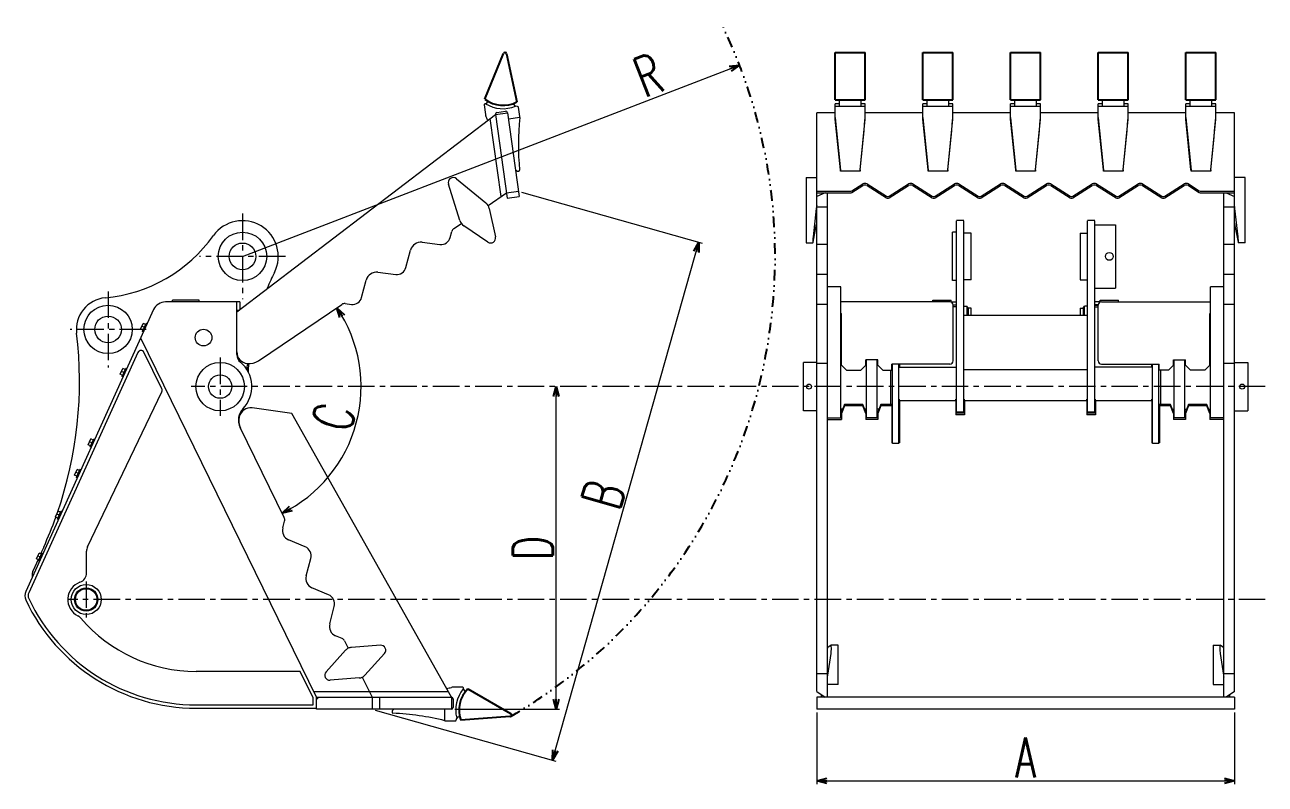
# Model space of a CAD drawing. Header units: millimetres. Extents: x -1779 to 6302, y -1157 to 1211.
# Drawn here: x -1779 to 1935, y -1120 to 1154 of the extents above; entities that cross this region are included whole.
import ezdxf

# ---------------------------------------------------------------- set-up
doc = ezdxf.new("R2010")
doc.units = ezdxf.units.MM
doc.header["$LTSCALE"] = 2.5
doc.linetypes.add('CENTER', pattern=[50.8, 31.75, -6.35, 6.35, -6.35])
doc.linetypes.add('DIVIDE', pattern=[31.75, 12.7, -6.35, 0, -6.35, 0, -6.35])
doc.layers.add('ASSEM', color=7, linetype='Continuous')
doc.styles.add('dcStyle0', font='txt.shx', dxfattribs={"width": 0.666667, "bigfont": 'bigfont'})
doc.dimstyles.new('dc_Ang01', dxfattribs={"dimtxt": 120, "dimasz": 30.000019, "dimexe": 10, "dimexo": 10, "dimgap": 10.000001, "dimtad": 3, "dimdec": 1, "dimdsep": 46, "dimtxsty": 'dcStyle0', "dimblk1": 'OPEN30', "dimblk2": 'OPEN30', "dimsah": 1, "dimcen": 0.09, "dimclrd": 3, "dimclre": 7, "dimclrt": 3, "dimadec": 0, "dimazin": 2, "dimtfac": 1, "dimtdec": 4, "dimtmove": 0, "dimatfit": 3, "dimfxl": 1, "dimarcsym": 1})
doc.dimstyles.new('dc_Radial05', dxfattribs={"dimtxt": 120, "dimasz": 30.000019, "dimexe": 10, "dimexo": 10, "dimgap": 10, "dimtad": 3, "dimdec": 1, "dimdsep": 46, "dimtxsty": 'dcStyle0', "dimblk1": 'OPEN30', "dimblk2": 'OPEN30', "dimsah": 1, "dimcen": 0.09, "dimclrd": 3, "dimclre": 3, "dimclrt": 3, "dimadec": 0, "dimazin": 2, "dimtfac": 1, "dimtdec": 4, "dimtmove": 0, "dimatfit": 0, "dimfxl": 1, "dimarcsym": 1})
doc.dimstyles.new('dc_Rotated', dxfattribs={"dimtxt": 120, "dimasz": 30.000019, "dimexe": 10, "dimexo": 10, "dimgap": 10, "dimtad": 3, "dimdec": 1, "dimdsep": 46, "dimtxsty": 'dcStyle0', "dimblk1": 'OPEN30', "dimblk2": 'OPEN30', "dimsah": 1, "dimcen": 0.09, "dimclrd": 3, "dimclre": 3, "dimclrt": 3, "dimadec": 0, "dimazin": 2, "dimtfac": 1, "dimtdec": 4, "dimtmove": 0, "dimatfit": 3, "dimfxl": 1, "dimarcsym": 1})
doc.dimstyles.new('dc_Rotated_F3', dxfattribs={"dimtxt": 120, "dimasz": 30.000019, "dimexe": 10, "dimexo": 10, "dimgap": 10, "dimtad": 3, "dimdec": 1, "dimdsep": 46, "dimtxsty": 'dcStyle0', "dimblk1": 'OPEN30', "dimblk2": 'OPEN30', "dimsah": 1, "dimcen": 0.09, "dimse2": 1, "dimclrd": 3, "dimclre": 3, "dimclrt": 3, "dimadec": 0, "dimazin": 2, "dimtfac": 1, "dimtdec": 4, "dimtmove": 0, "dimatfit": 3, "dimfxl": 1, "dimarcsym": 1})

# ---------------------------------------------------------------- blocks, each defined once
blk = doc.blocks.new('_Open30')
at = {"color": 0, "linetype": 'ByBlock', "lineweight": -2}
for p, q in [((-1, 0.267949), (0, 0)), ((0, 0), (-1, -0.267949)), ((0, 0), (-1, 0))]:
    blk.add_line(p, q, dxfattribs=at)
blk = doc.blocks.new('*D1')
at = {"color": 3, "linetype": 'Continuous', "lineweight": 13}
blk.add_arc((-1194.3, 70.4), 421.9, 296.0701, 34.0701, dxfattribs=at)
at = {"color": 3, "xscale": 30.00002807615286, "yscale": 29.99989368223643}
for p, rotation in [((-844.9, 306.7), 121.4774493354639), ((-1008.9, -308.6), 208.6626857771918)]:
    blk.add_blockref('_Open30', p, dxfattribs=dict(at, rotation=rotation))
at = {"color": 3, "insert": (-796.4, -35.7), "char_height": 120, "attachment_point": 8, "rotation": 75.0701, "style": 'dcStyle0'}
blk.add_mtext('\\T1.00;C', dxfattribs=at)
blk = doc.blocks.new('*D2')
at = {"color": 3, "linetype": 'Continuous', "lineweight": 13}
for p, q in [((-187.8, -895.6), (-187.8, 70.4)), ((-491.7, -895.6), (-177.8, -895.6))]:
    blk.add_line(p, q, dxfattribs=at)
at = {"color": 3, "xscale": 30.00002807615286, "yscale": 29.99989368223643}
for p, rotation in [((-187.8, 70.4), 90), ((-187.8, -895.6), 270)]:
    blk.add_blockref('_Open30', p, dxfattribs=dict(at, rotation=rotation))
at = {"color": 3, "insert": (-197.8, -412.6), "char_height": 120, "attachment_point": 8, "rotation": 90, "style": 'dcStyle0'}
blk.add_mtext('\\T1.00;D', dxfattribs=at)
blk = doc.blocks.new('*D3')
at = {"color": 3, "linetype": 'Continuous', "lineweight": 13}
for p, q in [((-291.5, 652.7), (249.1, 499.9)), ((-198.8, -1048.4), (239.5, 502.7)), ((-729.7, -898.3), (-189.2, -1051.1))]:
    blk.add_line(p, q, dxfattribs=at)
at = {"color": 3, "xscale": 30.00002807615286, "yscale": 29.99989368223643}
for p, rotation in [((239.5, 502.7), 74.22111519368949), ((-198.8, -1048.4), 254.2211151936895)]:
    blk.add_blockref('_Open30', p, dxfattribs=dict(at, rotation=rotation))
at = {"color": 3, "insert": (10.7, -270.1), "char_height": 120, "attachment_point": 8, "rotation": 74.2211, "style": 'dcStyle0'}
blk.add_mtext('\\T1.00;B', dxfattribs=at)
blk = doc.blocks.new('*D4')
at = {"color": 3, "linetype": 'Continuous', "lineweight": 13}
blk.add_line((-1127.3, 460.4), (360.7, 1032.9), dxfattribs=at)
at = {"color": 3, "xscale": 30.00002807615286, "yscale": 29.99989368223643, "rotation": 21.04212923598238}
blk.add_blockref('_Open30', (360.7, 1032.9), dxfattribs=at)
at = {"color": 3, "insert": (143.3, 959.9), "char_height": 120, "attachment_point": 9, "rotation": 21.0421, "style": 'dcStyle0'}
blk.add_mtext('\\T1.00;R', dxfattribs=at)
blk = doc.blocks.new('*D5')
at = {"color": 3, "linetype": 'Continuous', "lineweight": 13}
for p, q in [((592, -905.6), (592, -1120.1)), ((1843, -905.6), (1843, -1120.1)), ((592, -1110.1), (1843, -1110.1))]:
    blk.add_line(p, q, dxfattribs=at)
at = {"color": 3, "xscale": 30.00002807615286, "yscale": 29.99989368223643}
for p, rotation in [((592, -1110.1), 180), ((1843, -1110.1), 360)]:
    blk.add_blockref('_Open30', p, dxfattribs=dict(at, rotation=rotation))
at = {"color": 3, "insert": (1217.5, -1100.1), "char_height": 120, "attachment_point": 8, "style": 'dcStyle0'}
blk.add_mtext('\\T1.00;A', dxfattribs=at)

msp = doc.modelspace()

# ---------------------------------------------------------------- linework, layer by layer
at = {"color": 3, "linetype": 'Continuous', "lineweight": 25}
for p, q in [((-401.47, 930.83), (-346.08, 1068.03)), ((-336.55, 1067.19), (-305.89, 922.77)), ((647.49, 1071.15), (737.49, 1071.15)), ((647.49, 929.33), (647.49, 1071.15)), ((737.49, 929.33), (737.49, 1071.15)), ((909.99, 1071.15), (999.99, 1071.15)), ((909.99, 929.33), (909.99, 1071.15)), ((999.99, 929.33), (999.99, 1071.15)), ((1172.49, 1071.15), (1262.49, 1071.15)), ((1172.49, 929.33), (1172.49, 1071.15)), ((1262.49, 929.33), (1262.49, 1071.15)), ((1434.99, 1071.15), (1524.99, 1071.15)), ((1434.99, 929.33), (1434.99, 1071.15)), ((1524.99, 929.33), (1524.99, 1071.15)), ((1697.49, 1071.15), (1787.49, 1071.15)), ((1697.49, 929.33), (1697.49, 1071.15)), ((1787.49, 929.33), (1787.49, 1071.15)), ((647.49, 929.33), (737.49, 929.33)), ((909.99, 929.33), (999.99, 929.33)), ((1172.49, 929.33), (1262.49, 929.33)), ((1434.99, 929.33), (1524.99, 929.33)), ((1697.49, 929.33), (1787.49, 929.33)), ((-452.63, -834.52), (-324.47, -908.47)), ((-326.62, -917.79), (-473.91, -928.05))]:
    msp.add_line(p, q, dxfattribs=at)
at = {"color": 4, "linetype": 'CENTER', "lineweight": 13}
for p, q in [((-1127.35, 588.79), (-1127.35, 331.99)), ((-998.95, 460.39), (-1255.75, 460.39)), ((-1529.89, 355.66), (-1529.89, 127.66)), ((-1415.89, 241.66), (-1643.89, 241.66)), ((-1194.35, 157.39), (-1194.35, -16.61)), ((-1595.45, -513.06), (-1595.45, -621.06))]:
    msp.add_line(p, q, dxfattribs=at)
at = {"color": 3, "linetype": 'CENTER', "lineweight": 13}
for p, q in [((1934.97, 70.39), (-1281.35, 70.39)), ((1934.97, -567.06), (-1649.45, -567.06))]:
    msp.add_line(p, q, dxfattribs=at)
at = {"color": 3, "linetype": 'DIVIDE', "lineweight": 25}
msp.add_arc((-1127.35, 460.39), 1594.42, 300.23623, 25.78275, dxfattribs=at)
at = {"color": 3, "linetype": 'Continuous', "lineweight": 25}
for centre, radius, start, end in [((-341.45, 1066.15), 5, 11.98614, 158.01386), ((-347.28, 1002.68), 90, 232.9786, 297.38156), ((-389.01, -898.19), 90, 134.9786, 199.38156), ((-326.97, -912.8), 5, 273.98614, 60.01386)]:
    msp.add_arc(centre, radius, start, end, dxfattribs=at)
at = {"layer": 'ASSEM', "color": 3, "linetype": 'Continuous', "lineweight": 18}
for p, q in [((659.99, 909.91), (659.99, 929.33)), ((724.99, 909.91), (724.99, 929.33)), ((922.49, 909.91), (922.49, 929.33)), ((987.49, 909.91), (987.49, 929.33)), ((1184.99, 909.91), (1184.99, 929.33)), ((1249.99, 909.91), (1249.99, 929.33)), ((1447.49, 909.91), (1447.49, 929.33)), ((1512.49, 909.91), (1512.49, 929.33)), ((1709.99, 909.91), (1709.99, 929.33)), ((1774.99, 909.91), (1774.99, 929.33)), ((-404.07, 914.02), (-400.06, 885.51)), ((-399.34, 917.3), (-400.85, 917.42)), ((-392.98, 925.15), (-394.27, 921.95)), ((-365.54, 891.35), (-339.79, 894.97)), ((-314.59, 915.57), (-315.23, 918.59)), ((-303.77, 909.39), (-309.97, 909.91)), ((-297.24, 879.57), (-301.06, 906.82)), ((659.99, 917.44), (647.49, 917.44)), ((647.49, 871.15), (647.49, 917.43)), ((659.99, 917.3), (647.49, 917.3)), ((647.49, 909.91), (737.49, 909.91)), ((737.49, 909.39), (647.49, 909.39)), ((737.49, 917.44), (724.99, 917.44)), ((737.49, 917.3), (724.99, 917.3)), ((737.49, 871.15), (737.49, 917.43)), ((922.49, 917.44), (909.99, 917.44)), ((909.99, 871.15), (909.99, 917.43)), ((922.49, 917.3), (909.99, 917.3)), ((909.99, 909.91), (999.99, 909.91)), ((999.99, 909.39), (909.99, 909.39)), ((999.99, 917.44), (987.49, 917.44)), ((999.99, 917.3), (987.49, 917.3)), ((999.99, 871.15), (999.99, 917.43)), ((1184.99, 917.44), (1172.49, 917.44)), ((1172.49, 871.15), (1172.49, 917.43)), ((1184.99, 917.3), (1172.49, 917.3)), ((1172.49, 909.91), (1262.49, 909.91)), ((1262.49, 909.39), (1172.49, 909.39)), ((1262.49, 917.44), (1249.99, 917.44)), ((1262.49, 917.3), (1249.99, 917.3)), ((1262.49, 871.15), (1262.49, 917.43)), ((1447.49, 917.44), (1434.99, 917.44)), ((1434.99, 871.15), (1434.99, 917.43)), ((1447.49, 917.3), (1434.99, 917.3)), ((1434.99, 909.91), (1524.99, 909.91)), ((1524.99, 909.39), (1434.99, 909.39)), ((1524.99, 917.44), (1512.49, 917.44)), ((1524.99, 917.3), (1512.49, 917.3)), ((1524.99, 871.15), (1524.99, 917.43)), ((1709.99, 917.44), (1697.49, 917.44)), ((1697.49, 871.15), (1697.49, 917.43)), ((1709.99, 917.3), (1697.49, 917.3)), ((1697.49, 909.91), (1787.49, 909.91)), ((1787.49, 909.39), (1697.49, 909.39)), ((1787.49, 917.44), (1774.99, 917.44)), ((1787.49, 917.3), (1774.99, 917.3)), ((1787.49, 871.15), (1787.49, 917.43)), ((-1144.35, 294.34), (-369.79, 885.7)), ((-352.87, 639.47), (-385.76, 873.51)), ((-369.79, 885.7), (-334.14, 890.71)), ((-369.79, 885.7), (-334.51, 634.63)), ((-334.14, 890.71), (-298.86, 639.64)), ((-297.17, 875.96), (-331.39, 871.15)), ((591.99, -842.11), (591.99, 890.71)), ((647.49, 890.71), (591.99, 890.71)), ((662.79, 719.4), (647.49, 871.15)), ((722.2, 719.4), (737.49, 871.15)), ((909.99, 890.71), (737.49, 890.71)), ((925.29, 719.4), (909.99, 871.15)), ((984.7, 719.4), (999.99, 871.15)), ((1172.49, 890.71), (999.99, 890.71)), ((1187.79, 719.4), (1172.49, 871.15)), ((1247.2, 719.4), (1262.49, 871.15)), ((1434.99, 890.71), (1262.49, 890.71)), ((1450.29, 719.4), (1434.99, 871.15)), ((1509.7, 719.4), (1524.99, 871.15)), ((1697.49, 890.71), (1524.99, 890.71)), ((1712.79, 719.4), (1697.49, 871.15)), ((1772.2, 719.4), (1787.49, 871.15)), ((1842.99, 890.71), (1787.49, 890.71)), ((1842.99, -842.11), (1842.99, 890.71)), ((-310.07, 719.4), (-304.42, 715.14)), ((-304.42, 715.14), (-300.33, 715.72)), ((662.79, 719.4), (663.29, 715.14)), ((663.29, 715.14), (663.29, 715.72)), ((721.7, 715.14), (663.29, 715.14)), ((722.2, 719.4), (721.7, 715.14)), ((721.7, 715.14), (721.7, 715.72)), ((925.29, 719.4), (925.79, 715.14)), ((925.79, 715.14), (925.79, 715.72)), ((984.2, 715.14), (925.79, 715.14)), ((984.7, 719.4), (984.2, 715.14)), ((984.2, 715.14), (984.2, 715.72)), ((1187.79, 719.4), (1188.29, 715.14)), ((1188.29, 715.14), (1188.29, 715.72)), ((1246.7, 715.14), (1188.29, 715.14)), ((1247.2, 719.4), (1246.7, 715.14)), ((1246.7, 715.14), (1246.7, 715.72)), ((1450.29, 719.4), (1450.79, 715.14)), ((1450.79, 715.14), (1450.79, 715.72)), ((1509.2, 715.14), (1450.79, 715.14)), ((1509.7, 719.4), (1509.2, 715.14)), ((1509.2, 715.14), (1509.2, 715.72)), ((1712.79, 719.4), (1713.29, 715.14)), ((1713.29, 715.14), (1713.29, 715.72)), ((1771.7, 715.14), (1713.29, 715.14)), ((1772.2, 719.4), (1771.7, 715.14)), ((1771.7, 715.14), (1771.7, 715.72)), ((-476.53, 567.91), (-510.72, 676.73)), ((-486.91, 692.83), (-398.64, 620.58)), ((559.99, 696.22), (559.99, 500.56)), ((559.99, 696.22), (591.99, 696.22)), ((697.41, 656.93), (729.83, 677.25)), ((697.41, 651.92), (729.83, 672.24)), ((742.66, 677.25), (800.72, 640.87)), ((742.66, 672.24), (800.72, 635.86)), ((809.27, 640.87), (867.33, 677.25)), ((809.27, 635.86), (867.33, 672.24)), ((880.16, 677.25), (938.22, 640.87)), ((880.16, 672.24), (938.22, 635.86)), ((946.77, 640.87), (1004.83, 677.25)), ((946.77, 635.86), (1004.83, 672.24)), ((1017.66, 677.25), (1075.72, 640.87)), ((1017.66, 672.24), (1075.72, 635.86)), ((1084.27, 640.87), (1142.33, 677.25)), ((1084.27, 635.86), (1142.33, 672.24)), ((1155.16, 677.25), (1213.22, 640.87)), ((1155.16, 672.24), (1213.22, 635.86)), ((1221.77, 640.87), (1279.83, 677.25)), ((1221.77, 635.86), (1279.83, 672.24)), ((1292.66, 677.25), (1350.72, 640.87)), ((1292.66, 672.24), (1350.72, 635.86)), ((1359.27, 640.87), (1417.33, 677.25)), ((1359.27, 635.86), (1417.33, 672.24)), ((1430.16, 677.25), (1488.22, 640.87)), ((1430.16, 672.24), (1488.22, 635.86)), ((1496.77, 640.87), (1554.83, 677.25)), ((1496.77, 635.86), (1554.83, 672.24)), ((1567.66, 677.25), (1625.72, 640.87)), ((1567.66, 672.24), (1625.72, 635.86)), ((1634.27, 640.87), (1692.33, 677.25)), ((1634.27, 635.86), (1692.33, 672.24)), ((1705.16, 677.25), (1737.58, 656.93)), ((1705.16, 672.24), (1737.58, 651.92)), ((1874.99, 696.22), (1842.99, 696.22)), ((1874.99, 500.56), (1874.99, 696.22)), ((-392.18, 612.88), (-336.72, 650.39)), ((-336.72, 650.39), (-301.07, 655.4)), ((-334.51, 634.63), (-298.86, 639.64)), ((591.99, 655.4), (692.06, 655.4)), ((616.99, 650.39), (591.99, 639.47)), ((591.99, 650.39), (692.06, 650.39)), ((623.99, -859.61), (623.99, 650.39)), ((1742.93, 655.4), (1842.99, 655.4)), ((1742.93, 650.39), (1842.99, 650.39)), ((1810.99, -859.61), (1810.99, 650.39)), ((1817.99, 650.39), (1842.99, 639.47)), ((-388.33, 603.79), (-369.71, 518.76)), ((590.83, 603.79), (581.13, 518.76)), ((623.99, 607.51), (591.99, 607.51)), ((1842.99, 607.51), (1810.99, 607.51)), ((1853.86, 518.76), (1844.16, 603.79)), ((-494.68, 543.57), (-471.79, 559.05)), ((1032.24, 567.39), (1010.24, 567.39)), ((1010.24, -9.44), (1010.24, 567.38)), ((1032.24, -9.44), (1032.24, 567.38)), ((1424.74, 567.39), (1402.74, 567.39)), ((1402.74, -9.44), (1402.74, 567.38)), ((1424.74, -9.44), (1424.74, 567.38)), ((-505.68, 516.64), (-500.77, 535.01)), ((-392.8, 503.15), (-464.78, 552.09)), ((581.13, 503.15), (590.83, 552.09)), ((998.24, 387.89), (998.24, 532.89)), ((1010.24, 532.89), (998.24, 532.89)), ((1054.24, 530.39), (1032.24, 530.39)), ((1054.24, 390.39), (1054.24, 530.39)), ((1380.74, 530.39), (1380.74, 390.39)), ((1380.74, 530.39), (1402.74, 530.39)), ((1424.74, 555.39), (1486.74, 555.39)), ((1486.74, 555.39), (1486.74, 365.39)), ((1844.16, 552.09), (1853.86, 503.15)), ((-589.55, 502.54), (-536.09, 496.07)), ((559.99, 500.55), (580.3, 500.55)), ((623.99, 495.87), (591.99, 495.87)), ((1842.99, 495.87), (1810.99, 495.87)), ((1874.99, 500.55), (1854.69, 500.55)), ((-638.21, 427.01), (-624.31, 479.03)), ((-722.09, 412.9), (-668.62, 406.44)), ((-770.75, 337.37), (-756.84, 389.4)), ((623.99, 406.24), (591.99, 406.24)), ((1010.24, 387.89), (998.24, 387.89)), ((1054.24, 390.39), (1032.24, 390.39)), ((1380.74, 390.39), (1402.74, 390.39)), ((1842.99, 406.24), (1810.99, 406.24)), ((663.99, 368.9), (623.99, 368.9)), ((663.99, -22.84), (663.99, 368.89)), ((1424.74, 365.39), (1486.74, 365.39)), ((1810.99, 368.9), (1770.99, 368.9)), ((1770.99, -22.84), (1770.99, 368.89)), ((-1393.57, 300.97), (-1776.63, -543.13)), ((-1144.35, 323.85), (-1358.05, 323.85)), ((-1337.05, 323.85), (-1337.05, 328.85)), ((-1257.05, 328.85), (-1337.05, 328.85)), ((-1257.05, 323.85), (-1257.05, 328.85)), ((-1144.35, 166.43), (-1144.35, 324.39)), ((-1135.35, 324.39), (-1144.35, 324.39)), ((-1144.35, 299.39), (-1137.73, 299.39)), ((-1135.35, 324.39), (-1135.35, 301.21)), ((-1135.35, 302.05), (-1134.24, 302.05)), ((-1079.84, 147.83), (-830.25, 316.62)), ((-820.04, 319.09), (-801.16, 316.81)), ((623.99, 316.6), (591.99, 316.6)), ((990.24, 324.39), (663.99, 324.39)), ((939.24, 324.39), (939.24, 328.85)), ((939.24, 328.85), (994.24, 328.85)), ((993.31, 323.85), (1010.24, 323.85)), ((994.24, 323.85), (994.24, 328.85)), ((1000.24, 314.85), (1010.24, 314.85)), ((1000.24, 147.39), (1000.24, 314.39)), ((1010.24, 314.05), (1000.24, 314.05)), ((1010.24, 309.05), (1000.24, 309.05)), ((1032.24, 311.66), (1041.24, 311.66)), ((1041.24, 311.66), (1041.24, 283.47)), ((1045.24, 305.66), (1041.24, 311.66)), ((1045.24, 305.66), (1045.24, 283.47)), ((1054.24, 305.66), (1045.24, 305.66)), ((1054.24, 283.47), (1054.24, 305.66)), ((1380.74, 305.66), (1380.74, 283.47)), ((1380.74, 305.66), (1389.74, 305.66)), ((1389.74, 305.66), (1393.74, 311.66)), ((1389.74, 305.66), (1389.74, 283.47)), ((1393.74, 283.47), (1393.74, 311.66)), ((1402.74, 311.66), (1393.74, 311.66)), ((1441.68, 323.85), (1424.74, 323.85)), ((1434.74, 314.85), (1424.74, 314.85)), ((1424.74, 314.05), (1434.74, 314.05)), ((1424.74, 309.05), (1434.74, 309.05)), ((1434.74, 147.39), (1434.74, 314.39)), ((1440.74, 323.85), (1440.74, 328.85)), ((1440.74, 328.85), (1495.74, 328.85)), ((1444.74, 324.39), (1770.99, 324.39)), ((1495.74, 324.39), (1495.74, 328.85)), ((1842.99, 316.6), (1810.99, 316.6)), ((663.99, 289.39), (665.99, 289.39)), ((665.99, 134.39), (665.99, 289.39)), ((1402.74, 283.47), (1032.24, 283.47)), ((1770.99, 289.39), (1768.99, 289.39)), ((1768.99, 134.39), (1768.99, 289.39)), ((-1432.49, 242.31), (-1424.64, 259.61)), ((-1425.2, 239), (-1432.49, 242.31)), ((-1421.28, 247.66), (-1428.56, 250.96)), ((-1426.65, 235.82), (-1415.91, 259.49)), ((-1423.74, 234.49), (-1426.65, 235.82)), ((-1417.35, 256.31), (-1424.64, 259.61)), ((-1412.99, 258.17), (-1415.91, 259.49)), ((-906.26, -859.61), (-1432.31, 215.6)), ((-1440.74, 172.84), (-1767.53, -547.26)), ((-1369.21, 63.88), (-1422.65, 173.1)), ((738.99, 134.39), (738.99, 150.89)), ((774.99, 150.89), (738.99, 150.89)), ((740.99, -22.84), (740.99, 150.89)), ((772.99, -22.84), (772.99, 150.89)), ((774.99, 134.39), (774.99, 150.89)), ((1659.99, 150.89), (1695.99, 150.89)), ((1659.99, 134.39), (1659.99, 150.89)), ((1661.99, -22.84), (1661.99, 150.89)), ((1693.99, -22.84), (1693.99, 150.89)), ((1695.99, 134.39), (1695.99, 150.89)), ((-1493.69, 107.45), (-1485.84, 124.76)), ((-1482.48, 112.8), (-1489.76, 116.1)), ((-1487.85, 100.96), (-1477.11, 124.64)), ((-1478.55, 121.45), (-1485.84, 124.76)), ((-1474.19, 123.31), (-1477.11, 124.64)), ((551.99, -2.11), (551.99, 142.89)), ((591.99, 142.89), (551.99, 142.89)), ((623.99, 139.24), (591.99, 139.24)), ((665.99, 137.89), (663.99, 137.89)), ((665.99, 134.39), (680.99, 119.39)), ((680.99, 119.39), (723.99, 119.39)), ((723.99, 119.39), (738.99, 134.39)), ((740.99, 137.89), (738.99, 137.89)), ((774.99, 137.89), (772.99, 137.89)), ((774.99, 134.39), (789.99, 119.39)), ((789.99, 119.39), (817.24, 119.39)), ((813.99, 17.37), (813.99, 119.39)), ((817.24, 119.39), (817.24, 137.39)), ((990.24, 137.39), (817.24, 137.39)), ((818.49, -100.33), (818.49, 137.39)), ((837.49, -100.33), (837.49, 137.39)), ((840.24, 137.39), (840.24, 129.05)), ((840.24, 129.05), (1010.24, 129.05)), ((1402.74, 120.39), (1032.24, 120.39)), ((1594.74, 129.05), (1424.74, 129.05)), ((1444.74, 137.39), (1617.74, 137.39)), ((1594.74, 137.39), (1594.74, 129.05)), ((1597.49, -100.33), (1597.49, 137.39)), ((1616.49, -100.33), (1616.49, 137.39)), ((1617.74, 119.39), (1617.74, 137.39)), ((1644.99, 119.39), (1617.74, 119.39)), ((1620.99, 119.39), (1620.99, 17.37)), ((1644.99, 119.39), (1659.99, 134.39)), ((1659.99, 137.89), (1661.99, 137.89)), ((1693.99, 137.89), (1695.99, 137.89)), ((1695.99, 134.39), (1710.99, 119.39)), ((1753.99, 119.39), (1710.99, 119.39)), ((1753.99, 119.39), (1768.99, 134.39)), ((1768.99, 137.89), (1770.99, 137.89)), ((1842.99, 139.24), (1810.99, 139.24)), ((1842.99, 142.89), (1882.99, 142.89)), ((1882.99, 142.89), (1882.99, -2.11)), ((-1486.4, 104.15), (-1493.69, 107.45)), ((-1484.94, 99.64), (-1487.85, 100.96)), ((-1591.41, -409.62), (-1369.18, 55.17)), ((-979.53, -10.3), (-1098.39, 6.41)), ((669.23, 2.89), (663.99, 2.89)), ((664.99, 2.89), (664.99, -22.84)), ((674.99, 17.37), (665.99, -5.25)), ((674.99, 12.45), (665.99, -10.17)), ((674.99, 12.45), (674.99, 17.37)), ((729.99, 17.37), (674.99, 17.37)), ((729.99, 12.45), (674.99, 12.45)), ((729.99, 12.45), (729.99, 17.37)), ((738.99, -5.25), (729.99, 17.37)), ((738.99, -10.17), (729.99, 12.45)), ((740.99, 2.89), (735.76, 2.89)), ((739.99, 2.89), (739.99, -22.84)), ((778.23, 2.89), (772.99, 2.89)), ((783.99, 17.37), (774.99, -5.25)), ((783.99, 12.45), (774.99, -10.17)), ((783.99, 12.45), (783.99, 17.37)), ((816.49, 17.37), (783.99, 17.37)), ((816.49, 12.45), (783.99, 12.45)), ((816.49, 12.45), (816.49, 17.37)), ((816.49, 12.45), (816.49, -98.13)), ((839.49, 0.49), (837.49, 0.49)), ((839.49, 27.53), (839.49, 32.45)), ((839.49, 27.53), (839.49, -98.13)), ((1008.24, 27.53), (839.49, 27.53)), ((1008.24, 27.53), (1008.24, 32.45)), ((1008.24, 27.53), (1008.24, -14.35)), ((1010.24, 0.49), (1008.24, 0.49)), ((1034.24, 0.49), (1032.24, 0.49)), ((1034.24, 27.53), (1034.24, 32.45)), ((1034.24, 27.53), (1034.24, -14.35)), ((1400.74, 27.53), (1034.24, 27.53)), ((1400.74, 27.53), (1400.74, 32.45)), ((1400.74, 27.53), (1400.74, -14.35)), ((1402.74, 0.49), (1400.74, 0.49)), ((1426.74, 0.49), (1424.74, 0.49)), ((1426.74, 27.53), (1426.74, 32.45)), ((1595.49, 27.53), (1426.74, 27.53)), ((1426.74, 27.53), (1426.74, -14.35)), ((1595.49, 27.53), (1595.49, 32.45)), ((1595.49, 27.53), (1595.49, -98.13)), ((1597.49, 0.49), (1595.49, 0.49)), ((1650.99, 17.37), (1618.49, 17.37)), ((1618.49, 12.45), (1618.49, 17.37)), ((1650.99, 12.45), (1618.49, 12.45)), ((1618.49, 12.45), (1618.49, -98.13)), ((1659.99, -5.25), (1650.99, 17.37)), ((1650.99, 12.45), (1650.99, 17.37)), ((1659.99, -10.17), (1650.99, 12.45)), ((1656.76, 2.89), (1661.99, 2.89)), ((1693.99, 2.89), (1699.23, 2.89)), ((1704.99, 17.37), (1695.99, -5.25)), ((1704.99, 12.45), (1695.99, -10.17)), ((1759.99, 17.37), (1704.99, 17.37)), ((1704.99, 12.45), (1704.99, 17.37)), ((1759.99, 12.45), (1704.99, 12.45)), ((1759.99, 12.45), (1759.99, 17.37)), ((1768.99, -5.25), (1759.99, 17.37)), ((1768.99, -10.17), (1759.99, 12.45)), ((1765.76, 2.89), (1770.99, 2.89)), ((-501.72, -859.61), (-979.53, -10.3)), ((591.99, -2.11), (551.99, -2.11)), ((623.99, -22.84), (665.99, -22.84)), ((623.99, -27.76), (665.99, -27.76)), ((665.99, -10.17), (665.99, -5.25)), ((665.99, -10.17), (665.99, -27.76)), ((738.99, -10.17), (738.99, -5.25)), ((738.99, -10.17), (738.99, -27.76)), ((774.99, -22.84), (738.99, -22.84)), ((774.99, -27.76), (738.99, -27.76)), ((775.12, -4.95), (772.99, -4.95)), ((774.99, -10.17), (774.99, -5.25)), ((774.99, -10.17), (774.99, -27.76)), ((1034.24, -9.44), (1008.24, -9.44)), ((1034.24, -14.35), (1008.24, -14.35)), ((1032.24, -5.59), (1010.24, -5.59)), ((1426.74, -9.44), (1400.74, -9.44)), ((1426.74, -14.35), (1400.74, -14.35)), ((1424.74, -5.59), (1402.74, -5.59)), ((1659.87, -4.95), (1661.99, -4.95)), ((1659.99, -10.17), (1659.99, -5.25)), ((1659.99, -10.17), (1659.99, -27.76)), ((1695.99, -22.84), (1659.99, -22.84)), ((1695.99, -27.76), (1659.99, -27.76)), ((1695.99, -10.17), (1695.99, -5.25)), ((1695.99, -10.17), (1695.99, -27.76)), ((1768.99, -10.17), (1768.99, -5.25)), ((1768.99, -10.17), (1768.99, -27.76)), ((1810.99, -22.84), (1768.99, -22.84)), ((1810.99, -27.76), (1768.99, -27.76)), ((1842.99, -2.11), (1882.99, -2.11)), ((-1002.52, -321.7), (-1134.53, -51.87)), ((-1589.52, -103.72), (-1581.67, -86.42)), ((-1582.24, -107.03), (-1589.52, -103.72)), ((-1578.31, -98.38), (-1585.6, -95.07)), ((-1583.69, -110.22), (-1572.94, -86.54)), ((-1580.77, -111.54), (-1583.69, -110.22)), ((-1574.39, -89.73), (-1581.67, -86.42)), ((-1570.03, -87.86), (-1572.94, -86.54)), ((818.49, -93.21), (816.49, -93.21)), ((818.49, -98.13), (816.49, -98.13)), ((837.49, -100.33), (818.49, -100.33)), ((839.49, -93.21), (837.49, -93.21)), ((839.49, -98.13), (837.49, -98.13)), ((1597.49, -93.21), (1595.49, -93.21)), ((1597.49, -98.13), (1595.49, -98.13)), ((1616.49, -100.33), (1597.49, -100.33)), ((1618.49, -93.21), (1616.49, -93.21)), ((1618.49, -98.13), (1616.49, -98.13)), ((-1630.85, -194.79), (-1623, -177.48)), ((-1625.01, -201.28), (-1614.27, -177.6)), ((-1615.71, -180.79), (-1623, -177.48)), ((-1611.35, -178.93), (-1614.27, -177.6)), ((-1623.56, -198.09), (-1630.85, -194.79)), ((-1619.64, -189.44), (-1626.92, -186.13)), ((-1622.1, -202.6), (-1625.01, -201.28)), ((-1687.67, -320), (-1679.82, -302.69)), ((-1680.39, -323.3), (-1687.67, -320)), ((-1676.46, -314.65), (-1683.75, -311.34)), ((-1681.83, -326.49), (-1671.09, -302.81)), ((-1678.92, -327.81), (-1681.83, -326.49)), ((-1672.53, -306), (-1679.82, -302.69)), ((-1668.17, -304.13), (-1671.09, -302.81)), ((-1006.98, -352.76), (-1001.5, -332.15)), ((-940.11, -409.1), (-989.69, -388.09)), ((-1744.49, -445.21), (-1736.64, -427.9)), ((-1737.21, -448.51), (-1744.49, -445.21)), ((-1733.28, -439.86), (-1740.57, -436.55)), ((-1738.66, -451.7), (-1727.91, -428.02)), ((-1729.36, -431.21), (-1736.64, -427.9)), ((-1722.76, -409.9), (-1731.91, -430.05)), ((-1725, -429.34), (-1727.91, -428.02)), ((-1594.35, -487.12), (-1594.35, -422.56)), ((-936.66, -496.48), (-922.82, -444.44)), ((-1739.76, -447.35), (-1754.74, -480.36)), ((-1735.74, -453.02), (-1738.66, -451.7)), ((-1757.42, -492.76), (-1757.42, -500.79)), ((-869.79, -552.82), (-919.38, -531.81)), ((-866.35, -640.2), (-852.51, -588.16)), ((-829.43, -683.85), (-849.06, -675.53)), ((-821.81, -691.07), (-811.09, -712.99)), ((-714.67, -704), (-801.46, -710.61)), ((634.86, -704), (625.16, -710.61)), ((634.99, -703.96), (634.86, -704)), ((655.99, -703.96), (634.99, -703.96)), ((655.99, -821.85), (655.99, -703.96)), ((1778.99, -703.96), (1800, -703.96)), ((1778.99, -703.96), (1778.99, -821.85)), ((1800.13, -704), (1800, -703.96)), ((1809.83, -710.61), (1800.13, -704)), ((-877.35, -783.59), (-818.87, -719.13)), ((-760.91, -793.5), (-702.43, -729.04)), ((625.16, -793.5), (634.86, -729.04)), ((1800.13, -729.04), (1809.83, -793.5)), ((-955.07, -782.61), (-1265.92, -782.61)), ((-916.26, -861.93), (-955.07, -782.61)), ((-778.32, -802.02), (-865.1, -808.63)), ((-768.69, -799.64), (-739.35, -859.61)), ((623.99, -789.44), (591.99, -789.44)), ((1842.99, -789.44), (1810.99, -789.44)), ((-914.83, -842.11), (-747.91, -842.11)), ((-914.83, -842.11), (-511.57, -842.11)), ((-468.91, -829.61), (-497.7, -829.61)), ((-466.32, -834.76), (-465.99, -833.28)), ((-459.43, -842.14), (-462.42, -840.42)), ((591.99, -842.11), (616.99, -859.61)), ((605.99, -859.61), (605.99, -851.91)), ((655.99, -821.85), (623.99, -821.85)), ((1778.99, -821.85), (1810.99, -821.85)), ((1842.99, -842.11), (1817.99, -859.61)), ((1828.99, -859.61), (1828.99, -851.91)), ((-1265.92, -882.61), (-916.26, -882.61)), ((-916.26, -882.61), (-916.26, -861.93)), ((-906.26, -859.61), (-717.42, -859.61)), ((-906.26, -895.61), (-906.26, -859.61)), ((-899.26, -859.61), (-906.26, -866.61)), ((-906.26, -859.61), (-501.72, -859.61)), ((-739.35, -859.61), (-739.35, -895.61)), ((-739.35, -859.61), (-739.35, -895.61)), ((-717.42, -859.61), (-717.42, -895.61)), ((-501.72, -859.61), (-501.72, -895.61)), ((-496.72, -864.61), (-496.72, -890.61)), ((1842.99, -859.61), (591.99, -859.61)), ((591.99, -859.61), (591.99, -895.61)), ((614.99, -859.61), (614.99, -858.21)), ((1819.99, -859.61), (1819.99, -858.21)), ((1842.99, -859.61), (1842.99, -895.61)), ((-1265.92, -892.61), (-906.26, -892.61)), ((-717.42, -895.61), (-906.26, -895.61)), ((-501.72, -895.61), (-906.26, -895.61)), ((-674.72, -895.61), (-679.72, -900.61)), ((-679.72, -900.61), (-679.72, -904.74)), ((-521.48, -930.18), (-521.48, -895.61)), ((-487.45, -928.29), (-486.08, -922.22)), ((-479.83, -918.44), (-476.75, -918.23)), ((1842.99, -895.61), (591.99, -895.61)), ((-517.89, -930.61), (-490.37, -930.61))]:
    msp.add_line(p, q, dxfattribs=at)
for centre, radius in [((-1127.35, 460.39), 72.5), ((-1127.35, 460.39), 40), ((1468.24, 460.39), 11.75), ((-1529.89, 241.66), 72.5), ((-1529.89, 241.66), 40), ((-1244.03, 217.21), 25), ((-1194.35, 70.39), 72.5), ((-1194.35, 70.39), 35), ((568.99, 70.39), 7.5), ((1865.99, 70.39), 7.5), ((-1595.45, -567.06), 45), ((-1595.45, -567.06), 35), ((-1595.45, -567.06), 32.11)]:
    msp.add_circle(centre, radius, dxfattribs=at)
for centre, radius, start, end in [((-401.1, 914.44), 3, 85.27037, 188), ((-401.69, 924.94), 8, 287.12643, 338.01386), ((-347.28, 1002.68), 100, 238.63253, 291.9082), ((-339.1, 890.02), 5, 8, 98), ((-306.76, 917.23), 8, 191.98614, 246.33946), ((-304.04, 906.4), 3, 8, 85), ((-385.21, 887.6), 15, 188, 203.2383), ((-858.43, 684.4), 500, 21.51489, 23.2383), ((-364.84, 886.4), 5, 98, 188), ((498.67, 794.43), 800, 174.15128, 185.41278), ((-312.09, 877.48), 15, 354.15128, 8), ((-300.75, 718.69), 3, 278, 5.41278), ((-496.41, 681.22), 15, 50.69859, 197.44155), ((736.24, 667), 12.1, 57.95949, 122.04051), ((736.24, 661.99), 12.1, 57.95949, 122.04051), ((873.74, 667), 12.1, 57.95949, 122.04051), ((873.74, 661.99), 12.1, 57.95949, 122.04051), ((1011.24, 667), 12.1, 57.95949, 122.04051), ((1011.24, 661.99), 12.1, 57.95949, 122.04051), ((1148.74, 667), 12.1, 57.95949, 122.04051), ((1148.74, 661.99), 12.1, 57.95949, 122.04051), ((1286.24, 667), 12.1, 57.95949, 122.04051), ((1286.24, 661.99), 12.1, 57.95949, 122.04051), ((1423.74, 667), 12.1, 57.95949, 122.04051), ((1423.74, 661.99), 12.1, 57.95949, 122.04051), ((1561.24, 667), 12.1, 57.95949, 122.04051), ((1561.24, 661.99), 12.1, 57.95949, 122.04051), ((1698.74, 667), 12.1, 57.95949, 122.04051), ((1698.74, 661.99), 12.1, 57.95949, 122.04051), ((692.06, 665.47), 10.07, 269.98104, 302.05109), ((692.06, 660.46), 10.07, 269.98104, 302.05109), ((804.99, 647.7), 8.06, 237.95949, 302.04051), ((804.99, 642.69), 8.06, 237.95949, 302.04051), ((942.49, 647.7), 8.06, 237.95949, 302.04051), ((942.49, 642.69), 8.06, 237.95949, 302.04051), ((1079.99, 647.7), 8.06, 237.95949, 302.04051), ((1079.99, 642.69), 8.06, 237.95949, 302.04051), ((1217.49, 647.7), 8.06, 237.95949, 302.04051), ((1217.49, 642.69), 8.06, 237.95949, 302.04051), ((1354.99, 647.7), 8.06, 237.95949, 302.04051), ((1354.99, 642.69), 8.06, 237.95949, 302.04051), ((1492.49, 647.7), 8.06, 237.95949, 302.04051), ((1492.49, 642.69), 8.06, 237.95949, 302.04051), ((1629.99, 647.7), 8.06, 237.95949, 302.04051), ((1629.99, 642.69), 8.06, 237.95949, 302.04051), ((1742.93, 665.47), 10.07, 237.94891, 270.01896), ((1742.93, 660.46), 10.07, 237.94891, 270.01896), ((-417.64, 597.37), 30, 12.35352, 50.69859), ((-1127.35, 460.39), 107, 333.28031, 144.44057), ((-447.91, 576.9), 30, 197.44155, 235.78662), ((-1580.48, 784.31), 450, 275.32552, 324.44057), ((-486.27, 531.14), 15, 124.07007, 165.0362), ((-593.39, 470.77), 32, 83.10393, 165.0362), ((-532.73, 523.87), 28, 263.10393, 345.0362), ((-384.37, 515.55), 15, 235.78662, 12.35352), ((-361.86, 75.06), 750, 153.28031, 157.25683), ((-725.93, 381.14), 32, 83.10393, 165.0362), ((-665.26, 434.24), 28, 263.10393, 345.0362), ((-1529.89, 241.66), 95, 95.32552, 186.90366), ((-797.8, 344.6), 28, 263.10393, 345.0362), ((-1358.05, 284.85), 39, 90, 155.59108), ((-821.84, 304.2), 15, 83.10393, 124.07007), ((990.24, 314.39), 10, 0, 90), ((1444.74, 314.39), 10, 90, 180), ((-2815.5, 86), 1200, 340.88848, 6.90366), ((654.35, 241.75), 23.07, 294.98703, 300.58326), ((1780.64, 241.75), 23.07, 239.41674, 245.01297), ((-1431.63, 168.7), 10, 26.07007, 155.59069), ((-1109.35, 174.32), 35, 180, 264.27108), ((-1114.35, 166.43), 30, 180, 230.20818), ((-1194.35, 70.39), 95, 316.24134, 50.20818), ((-1064.13, 128.27), 50, 167.00614, 191.61802), ((-1107.85, 189.24), 50, 264.27108, 304.07007), ((-361.86, 75.06), 750, 175.05789, 177.13752), ((990.24, 147.39), 10, 270, 0), ((1444.74, 147.39), 10, 180, 270), ((-1378.2, 59.49), 10, 334.44554, 26.07007), ((-1089.62, -29.9), 50, 136.24134, 206.07007), ((-1103.26, -28.25), 35, 82, 166.27108), ((-1088.69, -31.81), 50, 166.27108, 206.07007), ((-2815.5, 86), 1200, 335.59069, 340.2011), ((-1015.99, -328.29), 15, 345.10393, 26.07007), ((-977.99, -360.47), 30, 165.10393, 247.0362), ((-1564.35, -422.56), 30, 154.44554, 180), ((-951.81, -436.72), 30, 345.10393, 67.0362), ((-1727.42, -492.76), 30, 155.59069, 180), ((-1595.45, -567.06), 55, 109.87905, 242.92806), ((-1624.35, -487.12), 30, 289.87905, 0), ((-907.67, -504.19), 30, 165.10393, 247.0362), ((-1749.31, -555.52), 30, 155.59069, 205.14584), ((-1749.31, -555.52), 20, 155.59069, 205.14584), ((-881.5, -580.45), 30, 345.10393, 67.0362), ((-1265.92, -328.61), 564, 205.14584, 270), ((-1265.92, -328.61), 554, 205.14584, 270), ((-1634.13, -642.75), 30, 40.46872, 62.92806), ((-1265.92, -328.61), 454, 220.46872, 270), ((-837.36, -647.91), 30, 165.10393, 247.0362), ((-835.28, -697.66), 15, 26.07007, 67.0362), ((-713.54, -718.96), 15, 317.78662, 94.35352), ((-796.65, -739.28), 30, 118.76358, 137.78662), ((-799.18, -740.52), 30, 94.35352, 113.37655), ((-866.24, -793.67), 15, 137.78662, 274.35352), ((-780.59, -772.11), 30, 274.35352, 293.37655), ((-783.13, -773.35), 30, 298.76358, 317.78662), ((-633.06, -347.72), 500, 283.51489, 285.2383), ((-497.7, -844.61), 15, 90, 105.2383), ((-389.01, -898.19), 100, 140.63253, 193.9082), ((-468.91, -832.61), 3, 347.27037, 90), ((-458.42, -833.49), 8, 189.12643, 240.01386), ((-501.72, -864.61), 5, 0, 90), ((-501.72, -890.61), 5, 270, 0), ((-676.72, -904.74), 3, 180, 267.41278), ((-712.97, -1706.92), 800, 76.15128, 87.41278), ((-490.37, -927.61), 3, 270, 347), ((-479.27, -926.42), 8, 93.98614, 148.33946), ((-517.89, -915.61), 15, 256.15128, 270)]:
    msp.add_arc(centre, radius, start, end, dxfattribs=at)
for centre, major_axis, ratio, start_param, end_param in [((666.61, 794.43), (-79.09, 800), 0.0137569, 1.4673568, 1.6639072), ((718.38, 794.43), (79.09, 800), 0.0137569, 4.6192781, 4.8158285), ((929.11, 794.43), (-79.09, 800), 0.0137569, 1.4673568, 1.6639072), ((980.88, 794.43), (79.09, 800), 0.0137569, 4.6192781, 4.8158285), ((1191.61, 794.43), (-79.09, 800), 0.0137569, 1.4673568, 1.6639072), ((1243.38, 794.43), (79.09, 800), 0.0137569, 4.6192781, 4.8158285), ((1454.11, 794.43), (-79.09, 800), 0.0137569, 1.4673568, 1.6639072), ((1505.88, 794.43), (79.09, 800), 0.0137569, 4.6192781, 4.8158285), ((1716.61, 794.43), (-79.09, 800), 0.0137569, 1.4673568, 1.6639072), ((1768.38, 794.43), (79.09, 800), 0.0137569, 4.6192781, 4.8158285), ((662.99, 718.69), (-0.3, 3), 0.0137569, 3.279859, 4.8054998), ((722, 718.69), (0.3, 3), 0.0137569, 1.4776855, 3.0033263), ((925.49, 718.69), (-0.3, 3), 0.0137569, 3.279859, 4.8054998), ((984.5, 718.69), (0.3, 3), 0.0137569, 1.4776855, 3.0033263), ((1187.99, 718.69), (-0.3, 3), 0.0137569, 3.279859, 4.8054998), ((1247, 718.69), (0.3, 3), 0.0137569, 1.4776855, 3.0033263), ((1450.49, 718.69), (-0.3, 3), 0.0137569, 3.279859, 4.8054998), ((1509.5, 718.69), (0.3, 3), 0.0137569, 1.4776855, 3.0033263), ((1712.99, 718.69), (-0.3, 3), 0.0137569, 3.279859, 4.8054998), ((1772, 718.69), (0.3, 3), 0.0137569, 1.4776855, 3.0033263), ((592.16, 597.37), (3, 30), 0.0665641, 1.0298185, 1.3618331), ((1842.82, 597.37), (-3, 30), 0.0665641, -1.3618331, -1.0298185), ((592.16, 576.9), (3, 30), 0.0665641, 3.7453751, 4.0773897), ((1842.82, 576.9), (-3, 30), 0.0665641, -4.0773897, -3.7453751), ((581.79, 515.55), (1.5, 15), 0.0665641, 1.3618331, 3.7453751), ((1853.19, 515.55), (-1.5, 15), 0.0665641, 2.5378102, 4.9213523), ((634.19, -718.96), (0.8, 15), 0.1074884, 3.9813614, 6.2889202), ((1800.79, -718.96), (-0.8, 15), 0.1074884, 6.2774504, 8.5850092), ((623.82, -740.52), (1.6, 30), 0.1074884, 0.0817181, 0.4137327), ((1811.16, -740.52), (-1.6, 30), 0.1074884, -0.4137327, -0.0817181), ((623.82, -773.35), (1.6, 30), 0.1074884, 3.6493468, 3.9813614), ((1811.16, -773.35), (-1.6, 30), 0.1074884, -3.9813614, -3.6493468)]:
    msp.add_ellipse(centre, major_axis=major_axis, ratio=ratio, start_param=start_param, end_param=end_param, dxfattribs=at)

# ---------------------------------------------------------------- dimensions: what is measured, and where the dimension line sits
at = {"linetype": 'Continuous', "lineweight": 13}
dim = msp.add_radius_dim(center=(-1127.35, 460.39), mpoint=(360.75, 1032.87), text='R', dimstyle='dc_Radial05', override={"dimtxt": 120, "dimasz": 30.000019, "dimexe": 10, "dimexo": 10, "dimgap": 10, "dimtad": 3, "dimtih": 0, "dimtoh": 0, "dimdec": 1, "dimlfac": 1, "dimzin": 8, "dimtxsty": 'dcStyle0', "dimblk1": 'Open30', "dimblk2": 'Open30', "dimsah": 1, "dimclrd": 3, "dimclre": 3, "dimclrt": 3, "dimazin": 2, "dimtofl": 1, "dimatfit": 0, "dimtolj": 0, "dimtzin": 8, "dimarcsym": 1}, dxfattribs=at)
dim.commit()
dim.dimension.update_dxf_attribs({"geometry": '*D4', "text_midpoint": (102.07, 933.35), "dimtype": 164})
for base, p1, p2, angle, text, dimstyle, override, picture, middle in [((239.46, 502.66), (-739.35, -895.61), (-301.07, 655.4), 74.22112, 'B', 'dc_Rotated', {"dimtxt": 120, "dimasz": 30.000019, "dimexe": 10, "dimexo": 10, "dimgap": 10, "dimtad": 3, "dimtih": 0, "dimtoh": 0, "dimdec": 1, "dimlfac": 1, "dimzin": 8, "dimtxsty": 'dcStyle0', "dimblk1": 'Open30', "dimblk2": 'Open30', "dimsah": 1, "dimclrd": 3, "dimclre": 3, "dimclrt": 3, "dimazin": 2, "dimtofl": 1, "dimtolj": 0, "dimtzin": 8, "dimarcsym": 1}, '*D3', (20.32, -272.85)), ((-187.78, 70.39), (-501.72, -895.61), (-187.78, 70.39), 90, 'D', 'dc_Rotated_F3', {"dimtxt": 120, "dimasz": 30.000019, "dimexe": 10, "dimexo": 10, "dimgap": 10, "dimtad": 3, "dimtih": 0, "dimtoh": 0, "dimdec": 1, "dimlfac": 1, "dimzin": 8, "dimtxsty": 'dcStyle0', "dimblk1": 'Open30', "dimblk2": 'Open30', "dimsah": 1, "dimse2": 1, "dimclrd": 3, "dimclre": 3, "dimclrt": 3, "dimazin": 2, "dimtofl": 1, "dimtolj": 0, "dimtzin": 8, "dimarcsym": 1}, '*D2', (-187.78, -412.61))]:
    dim = msp.add_linear_dim(base=base, p1=p1, p2=p2, angle=angle, text=text, dimstyle=dimstyle, override=override, dxfattribs=at)
    dim.commit()
    dim.dimension.update_dxf_attribs({"geometry": picture, "text_midpoint": middle, "dimtype": 160})
dim = msp.add_angular_dim_2l(base=(-786.69, -38.31), line1=((-1079.84, 147.83), (-830.25, 316.62)), line2=((-1002.52, -321.7), (-1134.53, -51.87)), text='C', dimstyle='dc_Ang01', override={"dimtxt": 120, "dimasz": 30.000019, "dimexe": 10, "dimexo": 10, "dimgap": 10.000001, "dimtad": 3, "dimtih": 0, "dimtoh": 0, "dimdec": 1, "dimlfac": 1, "dimzin": 8, "dimtxsty": 'dcStyle0', "dimblk1": 'Open30', "dimblk2": 'Open30', "dimsah": 1, "dimclrd": 3, "dimclre": 7, "dimclrt": 3, "dimazin": 2, "dimtofl": 1, "dimtolj": 0, "dimtzin": 8, "dimarcsym": 1}, dxfattribs=at)
dim.commit()
dim.dimension.update_dxf_attribs({"geometry": '*D1', "text_midpoint": (-786.69, -38.31), "dimtype": 162})
dim = msp.add_linear_dim(base=(1842.99, -1110.13), p1=(591.99, -895.61), p2=(1842.99, -895.61), text='A', dimstyle='dc_Rotated', override={"dimtxt": 120, "dimasz": 30.000019, "dimexe": 10, "dimexo": 10, "dimgap": 10, "dimtad": 3, "dimtih": 0, "dimtoh": 0, "dimdec": 1, "dimlfac": 1, "dimzin": 8, "dimtxsty": 'dcStyle0', "dimblk1": 'Open30', "dimblk2": 'Open30', "dimsah": 1, "dimclrd": 3, "dimclre": 3, "dimclrt": 3, "dimazin": 2, "dimtofl": 1, "dimtolj": 0, "dimtzin": 8, "dimarcsym": 1}, dxfattribs=at)
dim.commit()
dim.dimension.update_dxf_attribs({"geometry": '*D5', "text_midpoint": (1217.49, -1110.13), "dimtype": 160})

doc.saveas('drawing.dxf')
